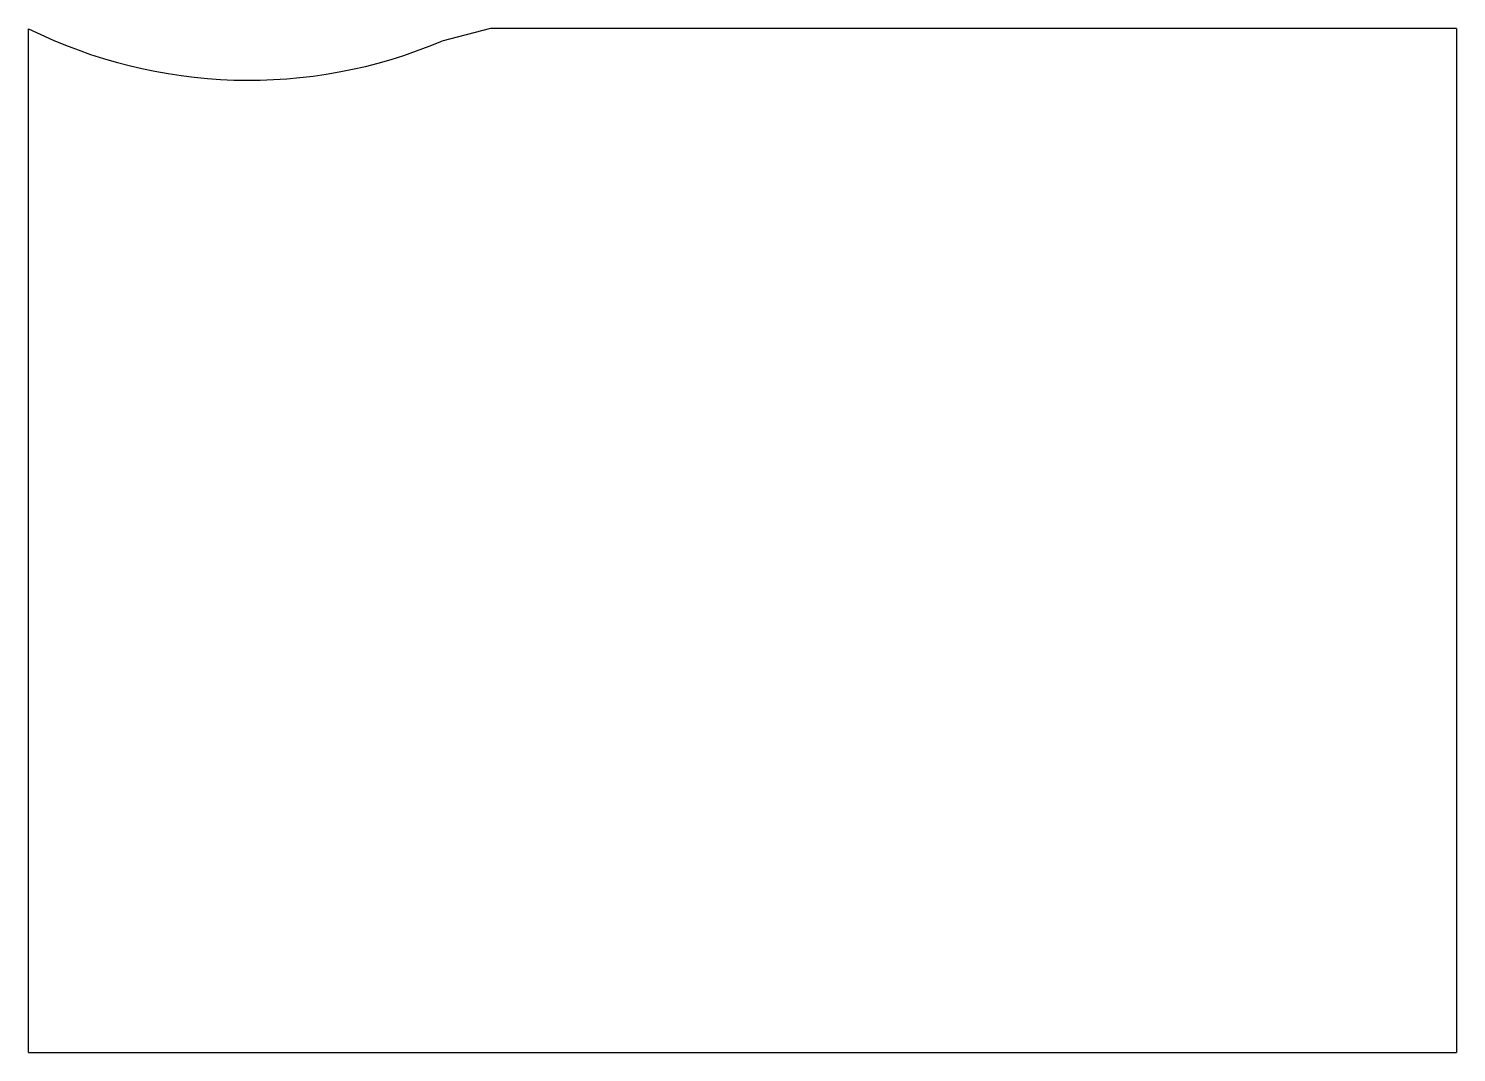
# Model space of a CAD drawing. Header units: millimetres. Extents: x 2924 to 401869, y 2598 to 261574.
# Drawn here: x 401731.3 to 401869.3, y 261474.6 to 261573.6 of the extents above; entities outside this region: 1.
import ezdxf

# ---------------------------------------------------------------- set-up
doc = ezdxf.new("R2010")
doc.units = ezdxf.units.MM

msp = doc.modelspace()

# ---------------------------------------------------------------- linework, layer by layer
for p, q in [((401731.29, 261474.61), (401731.29, 261573.58)), ((401775.95, 261573.61), (401771.23, 261572.38)), ((401869.29, 261573.61), (401775.95, 261573.61)), ((401869.29, 261573.61), (401869.29, 261474.61)), ((401731.29, 261474.61), (401869.29, 261474.61)), ((2923.82, 2598.09), (3816.82, 2598.09))]:
    msp.add_line(p, q)
msp.add_arc((401752.57, 261616.61), 48, 243.6868, 292.8759)

doc.saveas('drawing.dxf')
